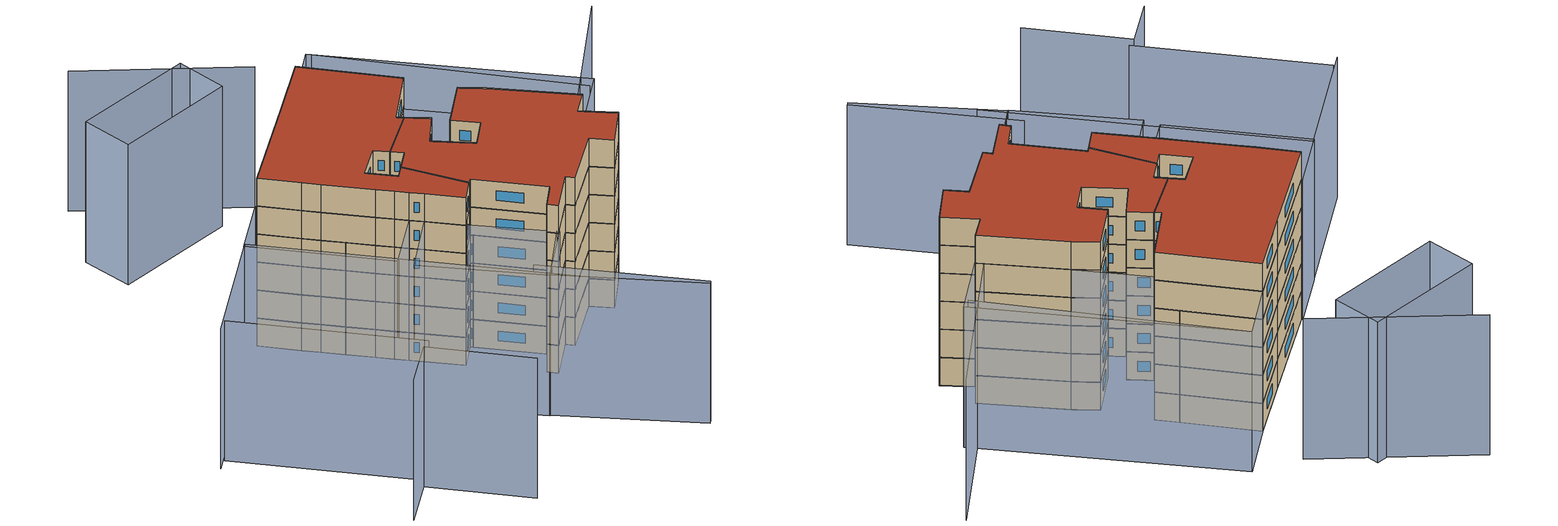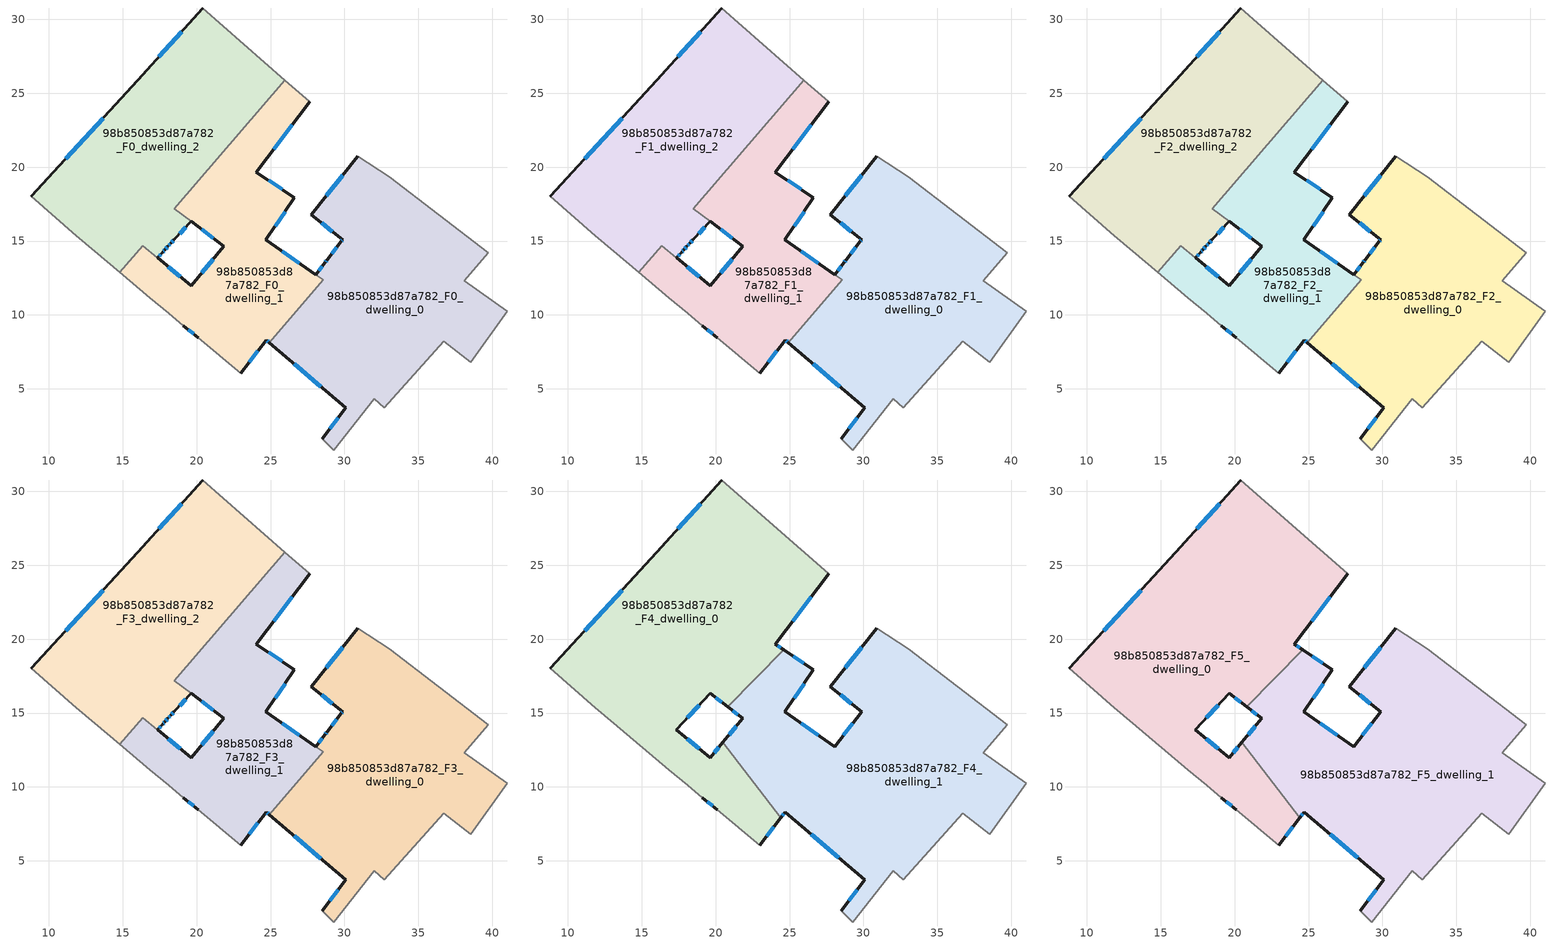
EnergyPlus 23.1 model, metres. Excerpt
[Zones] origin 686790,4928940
98b850853d87a782_F0_dwelling_0
 floor ground (EU_floor_Construction): 38.57,6.82 41.01,10.25 38.11,12.3 39.75,14.2 33.05,19.34 30.89,20.75 27.77,16.79 29.88,15.09 29.79,14.97 28.83,13.73 28.7,13.56 28.06,12.72 28.57,12.37 24.92,8.12 30.1,3.72 28.5,1.61 29.29,0.86 32.02,4.34 32.69,3.73 36.74,8.21 z0
 wall outside (EU_wall_Construction): 28.5,1.61 30.1,3.72 24.92,8.12 / 28.06,12.72 28.7,13.56 28.83,13.73 29.79,14.97 29.88,15.09 27.77,16.79 30.89,20.75 z0:3
 wall adiabatic (EU_wall_Construction): 30.89,20.75 33.05,19.34 39.75,14.2 38.11,12.3 41.01,10.25 38.57,6.82 36.74,8.21 32.69,3.73 32.02,4.34 29.29,0.86 28.5,1.61 z0:3
 wall to 98b850853d87a782_F0_dwelling_1 (EU_wall_Construction): 24.92,8.12 28.56,12.37 / 28.57,12.37 28.06,12.72 z0:3
 window (EU_Window_Construction): 29.02,2.3 29.58,3.04 / 28.42,5.16 26.61,6.69 / 28.27,13 28.49,13.29 / 28.74,13.61 28.79,13.67 / 29.14,14.13 29.48,14.57 / 29.82,15.01 29.85,15.06 / 29.19,15.65 28.46,16.24 / 28.79,18.08 29.88,19.47 z0.98:2.02
98b850853d87a782_F0_dwelling_1
 floor ground (EU_floor_Construction): 24.92,8.12 28.56,12.37 24.68,15.07 26.62,17.92 24.03,19.67 27.64,24.41 25.96,25.89 18.5,17.2 21.83,14.64 19.63,11.97 16.35,14.69 14.8,12.89 16.83,11.17 18.1,10.11 19.11,9.26 20.12,8.45 22.99,6.06 24.71,8.3 z0
 wall outside (EU_wall_Construction): 17.35,13.86 19.63,11.97 21.83,14.64 19.62,16.34 / 27.64,24.41 24.03,19.67 26.62,17.92 24.68,15.07 28.06,12.72 / 24.92,8.12 24.71,8.3 22.99,6.06 / 20.12,8.45 19.11,9.26 z0:3
 wall adiabatic (EU_wall_Construction): 25.96,25.89 27.64,24.41 / 22.99,6.06 20.12,8.45 / 19.11,9.26 18.1,10.11 16.83,11.17 14.8,12.89 z0:3
 wall to 98b850853d87a782_F0_dwelling_2 (EU_wall_Construction): 14.8,12.89 16.35,14.69 17.35,13.86 / 19.62,16.34 18.5,17.2 25.96,25.89 z0:3
 window (EU_Window_Construction): 18.1,13.25 18.89,12.59 / 20.35,12.84 21.12,13.78 / 26.47,22.87 25.21,21.22 / 24.87,19.1 25.78,18.49 / 25.99,17 25.31,16 / 24.85,8.18 24.78,8.25 / 24.15,7.58 23.55,6.79 / 19.79,8.72 19.44,9 / 25.78,14.31 26.96,13.49 / 21.11,15.19 20.34,15.79 z0.98:2.02
98b850853d87a782_F0_dwelling_2
 floor ground (EU_floor_Construction): 19.62,16.33 18.5,17.19 25.96,25.89 20.43,30.77 16,25.87 8.82,18.02 11.84,15.37 13.11,14.31 14.8,12.89 16.35,14.69 17.35,13.86 17.7,14.24 17.86,14.42 18.06,14.64 18.27,14.86 18.47,15.08 18.49,15.1 18.5,15.11 z0
 wall outside (EU_wall_Construction): 8.82,18.02 16,25.87 20.43,30.77 / 19.62,16.33 18.5,15.11 18.49,15.1 18.47,15.08 18.27,14.86 18.06,14.64 17.86,14.42 17.7,14.24 17.35,13.86 z0:3
 wall adiabatic (EU_wall_Construction): 14.8,12.89 13.11,14.31 11.84,15.37 8.82,18.02 / 20.43,30.77 25.96,25.89 z0:3
 window (EU_Window_Construction): 18.4,15.01 18.33,14.93 / 18.2,14.79 18.13,14.71 / 18,14.57 17.93,14.49 / 17.81,14.36 17.75,14.3 / 17.59,14.12 17.46,13.99 / 11.16,20.58 13.67,23.32 / 17.44,27.47 18.99,29.18 / 19.26,15.94 18.86,15.51 z0.98:2.02
98b850853d87a782_F1_dwelling_0
 floor to 98b850853d87a782_F0_dwelling_0 (EU_floor_Construction): 38.57,6.82 41.01,10.25 38.11,12.3 39.75,14.2 33.05,19.34 30.89,20.75 27.77,16.79 29.88,15.09 29.79,14.97 28.83,13.73 28.7,13.56 28.06,12.72 28.57,12.37 24.92,8.12 30.1,3.72 28.5,1.61 29.29,0.86 32.02,4.34 32.69,3.73 36.74,8.21 z3
 wall outside (EU_wall_Construction): 28.5,1.61 30.1,3.72 24.92,8.12 / 28.06,12.72 28.7,13.56 28.83,13.73 29.79,14.97 29.88,15.09 27.77,16.79 30.89,20.75 z3:6
 wall adiabatic (EU_wall_Construction): 30.89,20.75 33.05,19.34 39.75,14.2 38.11,12.3 41.01,10.25 38.57,6.82 36.74,8.21 32.69,3.73 32.02,4.34 29.29,0.86 28.5,1.61 z3:6
 wall to 98b850853d87a782_F1_dwelling_1 (EU_wall_Construction): 24.92,8.12 28.56,12.37 / 28.57,12.37 28.06,12.72 z3:6
 window (EU_Window_Construction): 29.02,2.3 29.58,3.04 / 28.42,5.16 26.61,6.69 / 28.27,13 28.49,13.29 / 28.74,13.61 28.79,13.67 / 29.14,14.13 29.48,14.57 / 29.82,15.01 29.85,15.06 / 29.19,15.65 28.46,16.24 / 28.79,18.08 29.88,19.47 z3.98:5.02
98b850853d87a782_F1_dwelling_1
 floor to 98b850853d87a782_F0_dwelling_1 (EU_floor_Construction): 24.92,8.12 28.56,12.37 24.68,15.07 26.62,17.92 24.03,19.67 27.64,24.41 25.96,25.89 18.5,17.2 21.83,14.64 19.63,11.97 16.35,14.69 14.8,12.89 16.83,11.17 18.1,10.11 19.11,9.26 20.12,8.45 22.99,6.06 24.71,8.3 z3
 wall outside (EU_wall_Construction): 17.35,13.86 19.63,11.97 21.83,14.64 19.62,16.34 / 27.64,24.41 24.03,19.67 26.62,17.92 24.68,15.07 28.06,12.72 / 24.92,8.12 24.71,8.3 22.99,6.06 / 20.12,8.45 19.11,9.26 z3:6
 wall adiabatic (EU_wall_Construction): 25.96,25.89 27.64,24.41 / 22.99,6.06 20.12,8.45 / 19.11,9.26 18.1,10.11 16.83,11.17 14.8,12.89 z3:6
 wall to 98b850853d87a782_F1_dwelling_2 (EU_wall_Construction): 14.8,12.89 16.35,14.69 17.35,13.86 / 19.62,16.34 18.5,17.2 25.96,25.89 z3:6
 window (EU_Window_Construction): 18.1,13.25 18.89,12.59 / 20.35,12.84 21.12,13.78 / 26.47,22.87 25.21,21.22 / 24.87,19.1 25.78,18.49 / 25.99,17 25.31,16 / 24.85,8.18 24.78,8.25 / 24.15,7.58 23.55,6.79 / 19.79,8.72 19.44,9 / 25.78,14.31 26.96,13.49 / 21.11,15.19 20.34,15.79 z3.98:5.02
98b850853d87a782_F1_dwelling_2
 floor to 98b850853d87a782_F0_dwelling_2 (EU_floor_Construction): 19.62,16.33 18.5,17.19 25.96,25.89 20.43,30.77 16,25.87 8.82,18.02 11.84,15.37 13.11,14.31 14.8,12.89 16.35,14.69 17.35,13.86 17.7,14.24 17.86,14.42 18.06,14.64 18.27,14.86 18.47,15.08 18.49,15.1 18.5,15.11 z3
 wall outside (EU_wall_Construction): 8.82,18.02 16,25.87 20.43,30.77 / 19.62,16.33 18.5,15.11 18.49,15.1 18.47,15.08 18.27,14.86 18.06,14.64 17.86,14.42 17.7,14.24 17.35,13.86 z3:6
 wall adiabatic (EU_wall_Construction): 14.8,12.89 13.11,14.31 11.84,15.37 8.82,18.02 / 20.43,30.77 25.96,25.89 z3:6
 window (EU_Window_Construction): 18.4,15.01 18.33,14.93 / 18.2,14.79 18.13,14.71 / 18,14.57 17.93,14.49 / 17.81,14.36 17.75,14.3 / 17.59,14.12 17.46,13.99 / 11.16,20.58 13.67,23.32 / 17.44,27.47 18.99,29.18 / 19.26,15.94 18.86,15.51 z3.98:5.02
98b850853d87a782_F2_dwelling_0
 floor to 98b850853d87a782_F1_dwelling_0 (EU_floor_Construction): 38.57,6.82 41.01,10.25 38.11,12.3 39.75,14.2 33.05,19.34 30.89,20.75 27.77,16.79 29.88,15.09 29.79,14.97 28.83,13.73 28.7,13.56 28.06,12.72 28.57,12.37 24.92,8.12 30.1,3.72 28.5,1.61 29.29,0.86 32.02,4.34 32.69,3.73 36.74,8.21 z6
 wall outside (EU_wall_Construction): 28.5,1.61 30.1,3.72 24.92,8.12 / 28.06,12.72 28.7,13.56 28.83,13.73 29.79,14.97 29.88,15.09 27.77,16.79 30.89,20.75 z6:9
 wall adiabatic (EU_wall_Construction): 30.89,20.75 33.05,19.34 39.75,14.2 38.11,12.3 41.01,10.25 38.57,6.82 36.74,8.21 32.69,3.73 32.02,4.34 29.29,0.86 28.5,1.61 z6:9
 wall to 98b850853d87a782_F2_dwelling_1 (EU_wall_Construction): 24.92,8.12 28.56,12.37 / 28.57,12.37 28.06,12.72 z6:9
 window (EU_Window_Construction): 29.02,2.3 29.58,3.04 / 28.42,5.16 26.61,6.69 / 28.27,13 28.49,13.29 / 28.74,13.61 28.79,13.67 / 29.14,14.13 29.48,14.57 / 29.82,15.01 29.85,15.06 / 29.19,15.65 28.46,16.24 / 28.79,18.08 29.88,19.47 z6.98:8.02
98b850853d87a782_F2_dwelling_1
 floor to 98b850853d87a782_F1_dwelling_1 (EU_floor_Construction): 24.92,8.12 28.56,12.37 24.68,15.07 26.62,17.92 24.03,19.67 27.64,24.41 25.96,25.89 18.5,17.2 21.83,14.64 19.63,11.97 16.35,14.69 14.8,12.89 16.83,11.17 18.1,10.11 19.11,9.26 20.12,8.45 22.99,6.06 24.71,8.3 z6
 wall outside (EU_wall_Construction): 17.35,13.86 19.63,11.97 21.83,14.64 19.62,16.34 / 27.64,24.41 24.03,19.67 26.62,17.92 24.68,15.07 28.06,12.72 / 24.92,8.12 24.71,8.3 22.99,6.06 / 20.12,8.45 19.11,9.26 z6:9
 wall adiabatic (EU_wall_Construction): 25.96,25.89 27.64,24.41 / 22.99,6.06 20.12,8.45 / 19.11,9.26 18.1,10.11 16.83,11.17 14.8,12.89 z6:9
 wall to 98b850853d87a782_F2_dwelling_2 (EU_wall_Construction): 14.8,12.89 16.35,14.69 17.35,13.86 / 19.62,16.34 18.5,17.2 25.96,25.89 z6:9
 window (EU_Window_Construction): 18.1,13.25 18.89,12.59 / 20.35,12.84 21.12,13.78 / 26.47,22.87 25.21,21.22 / 24.87,19.1 25.78,18.49 / 25.99,17 25.31,16 / 24.85,8.18 24.78,8.25 / 24.15,7.58 23.55,6.79 / 19.79,8.72 19.44,9 / 25.78,14.31 26.96,13.49 / 21.11,15.19 20.34,15.79 z6.98:8.02
98b850853d87a782_F2_dwelling_2
 floor to 98b850853d87a782_F1_dwelling_2 (EU_floor_Construction): 19.62,16.33 18.5,17.19 25.96,25.89 20.43,30.77 16,25.87 8.82,18.02 11.84,15.37 13.11,14.31 14.8,12.89 16.35,14.69 17.35,13.86 17.7,14.24 17.86,14.42 18.06,14.64 18.27,14.86 18.47,15.08 18.49,15.1 18.5,15.11 z6
 wall outside (EU_wall_Construction): 8.82,18.02 16,25.87 20.43,30.77 / 19.62,16.33 18.5,15.11 18.49,15.1 18.47,15.08 18.27,14.86 18.06,14.64 17.86,14.42 17.7,14.24 17.35,13.86 z6:9
 wall adiabatic (EU_wall_Construction): 14.8,12.89 13.11,14.31 11.84,15.37 8.82,18.02 / 20.43,30.77 25.96,25.89 z6:9
 window (EU_Window_Construction): 18.4,15.01 18.33,14.93 / 18.2,14.79 18.13,14.71 / 18,14.57 17.93,14.49 / 17.81,14.36 17.75,14.3 / 17.59,14.12 17.46,13.99 / 11.16,20.58 13.67,23.32 / 17.44,27.47 18.99,29.18 / 19.26,15.94 18.86,15.51 z6.98:8.02
98b850853d87a782_F3_dwelling_0
 floor to 98b850853d87a782_F2_dwelling_0 (EU_floor_Construction): 38.57,6.82 41.01,10.25 38.11,12.3 39.75,14.2 33.05,19.34 30.89,20.75 27.77,16.79 29.88,15.09 29.79,14.97 28.83,13.73 28.7,13.56 28.06,12.72 28.57,12.37 24.92,8.12 30.1,3.72 28.5,1.61 29.29,0.86 32.02,4.34 32.69,3.73 36.74,8.21 z9
 wall outside (EU_wall_Construction): 28.5,1.61 30.1,3.72 24.92,8.12 / 28.06,12.72 28.7,13.56 28.83,13.73 29.79,14.97 29.88,15.09 27.77,16.79 30.89,20.75 z9:12
 wall adiabatic (EU_wall_Construction): 30.89,20.75 33.05,19.34 39.75,14.2 38.11,12.3 41.01,10.25 38.57,6.82 36.74,8.21 32.69,3.73 32.02,4.34 29.29,0.86 28.5,1.61 z9:12
 wall to 98b850853d87a782_F3_dwelling_1 (EU_wall_Construction): 24.92,8.12 28.56,12.37 / 28.57,12.37 28.06,12.72 z9:12
 window (EU_Window_Construction): 29.02,2.3 29.58,3.04 / 28.42,5.16 26.61,6.69 / 28.27,13 28.49,13.29 / 28.74,13.61 28.79,13.67 / 29.14,14.13 29.48,14.57 / 29.82,15.01 29.85,15.06 / 29.19,15.65 28.46,16.24 / 28.79,18.08 29.88,19.47 z9.98:11.02
98b850853d87a782_F3_dwelling_1
 floor to 98b850853d87a782_F2_dwelling_1 (EU_floor_Construction): 24.92,8.12 28.56,12.37 24.68,15.07 26.62,17.92 24.03,19.67 27.64,24.41 25.96,25.89 18.5,17.2 21.83,14.64 19.63,11.97 16.35,14.69 14.8,12.89 16.83,11.17 18.1,10.11 19.11,9.26 20.12,8.45 22.99,6.06 24.71,8.3 z9
 wall outside (EU_wall_Construction): 17.35,13.86 19.63,11.97 21.83,14.64 19.62,16.34 / 27.64,24.41 24.03,19.67 26.62,17.92 24.68,15.07 28.06,12.72 / 24.92,8.12 24.71,8.3 22.99,6.06 / 20.12,8.45 19.11,9.26 z9:12
 wall adiabatic (EU_wall_Construction): 25.96,25.89 27.64,24.41 / 22.99,6.06 20.12,8.45 / 19.11,9.26 18.1,10.11 16.83,11.17 14.8,12.89 z9:12
 wall to 98b850853d87a782_F3_dwelling_2 (EU_wall_Construction): 14.8,12.89 16.35,14.69 17.35,13.86 / 19.62,16.34 18.5,17.2 25.96,25.89 z9:12
 window (EU_Window_Construction): 18.1,13.25 18.89,12.59 / 20.35,12.84 21.12,13.78 / 26.47,22.87 25.21,21.22 / 24.87,19.1 25.78,18.49 / 25.99,17 25.31,16 / 24.85,8.18 24.78,8.25 / 24.15,7.58 23.55,6.79 / 19.79,8.72 19.44,9 / 25.78,14.31 26.96,13.49 / 21.11,15.19 20.34,15.79 z9.98:11.02
98b850853d87a782_F3_dwelling_2
 floor to 98b850853d87a782_F2_dwelling_2 (EU_floor_Construction): 19.62,16.33 18.5,17.19 25.96,25.89 20.43,30.77 16,25.87 8.82,18.02 11.84,15.37 13.11,14.31 14.8,12.89 16.35,14.69 17.35,13.86 17.7,14.24 17.86,14.42 18.06,14.64 18.27,14.86 18.47,15.08 18.49,15.1 18.5,15.11 z9
 wall outside (EU_wall_Construction): 8.82,18.02 16,25.87 20.43,30.77 / 19.62,16.33 18.5,15.11 18.49,15.1 18.47,15.08 18.27,14.86 18.06,14.64 17.86,14.42 17.7,14.24 17.35,13.86 z9:12
 wall adiabatic (EU_wall_Construction): 14.8,12.89 13.11,14.31 11.84,15.37 8.82,18.02 / 20.43,30.77 25.96,25.89 z9:12
 window (EU_Window_Construction): 18.4,15.01 18.33,14.93 / 18.2,14.79 18.13,14.71 / 18,14.57 17.93,14.49 / 17.81,14.36 17.75,14.3 / 17.59,14.12 17.46,13.99 / 11.16,20.58 13.67,23.32 / 17.44,27.47 18.99,29.18 / 19.26,15.94 18.86,15.51 z9.98:11.02
98b850853d87a782_F4_dwelling_0
 floor to 98b850853d87a782_F3_dwelling_2 (EU_floor_Construction): 19.62,16.33 18.5,17.19 25.96,25.89 20.43,30.77 16,25.87 8.82,18.02 11.84,15.37 13.11,14.31 14.8,12.89 16.35,14.69 17.35,13.86 17.7,14.24 17.74,14.29 18.18,14.77 18.27,14.86 18.47,15.08 18.48,15.09 z12
 floor to 98b850853d87a782_F3_dwelling_1 (EU_floor_Construction): 22.99,6.06 24.41,7.91 20.49,13.02 19.63,11.97 16.35,14.69 14.8,12.89 16.83,11.17 18.1,10.11 19.11,9.26 20.12,8.45 z12; 24.6,19.29 24.03,19.67 27.64,24.41 25.96,25.89 18.5,17.2 20.82,15.42 z12
 wall outside (EU_wall_Construction): 27.64,24.41 24.03,19.67 24.6,19.29 / 20.81,15.42 19.62,16.33 17.35,13.86 19.63,11.97 20.49,13.02 / 24.41,7.91 22.99,6.06 / 20.12,8.45 19.11,9.26 / 8.82,18.02 16,25.87 20.43,30.77 z12:15
 wall to 98b850853d87a782_F4_dwelling_1 (EU_wall_Construction): 24.6,19.29 20.81,15.42 / 20.49,13.02 24.41,7.91 z12:15
 wall adiabatic (EU_wall_Construction): 22.99,6.06 20.12,8.45 / 19.11,9.26 18.1,10.11 16.83,11.17 13.11,14.31 11.84,15.37 8.82,18.02 / 20.43,30.77 27.64,24.41 z12:15
 window (EU_Window_Construction): 26.47,22.87 25.21,21.22 / 24.22,19.55 24.42,19.41 / 20.43,15.72 20.01,16.04 / 18.88,15.53 18.09,14.67 / 18.09,13.25 18.89,12.59 / 19.91,12.31 20.21,12.68 / 23.95,7.31 23.45,6.66 / 19.79,8.72 19.44,9 / 11.16,20.58 13.67,23.32 / 17.44,27.47 18.99,29.18 z12.98:14.02
98b850853d87a782_F4_dwelling_1
 floor to 98b850853d87a782_F3_dwelling_0 (EU_floor_Construction): 38.57,6.82 41.01,10.25 38.11,12.3 39.75,14.2 33.05,19.34 30.89,20.75 27.77,16.79 29.88,15.09 28.79,13.68 28.7,13.56 28.06,12.72 28.57,12.37 24.92,8.13 30.1,3.72 28.5,1.61 29.29,0.86 32.02,4.34 32.69,3.73 36.74,8.21 z12
 floor to 98b850853d87a782_F3_dwelling_1 (EU_floor_Construction): 24.92,8.13 28.56,12.37 24.68,15.07 26.62,17.92 24.6,19.29 20.82,15.42 21.83,14.64 20.49,13.02 24.41,7.91 24.71,8.3 z12
 wall outside (EU_wall_Construction): 20.49,13.02 21.83,14.64 20.81,15.42 / 24.6,19.29 26.62,17.92 24.68,15.07 28.06,12.72 29.88,15.09 27.77,16.79 30.89,20.75 / 28.5,1.61 30.1,3.72 24.71,8.3 24.41,7.91 z12:15
 wall adiabatic (EU_wall_Construction): 30.89,20.75 33.05,19.34 39.75,14.2 38.11,12.3 41.01,10.25 38.57,6.82 36.74,8.21 32.69,3.73 32.02,4.34 29.29,0.86 28.5,1.61 z12:15
 window (EU_Window_Construction): 28.35,5.21 26.46,6.81 / 24.61,8.18 24.51,8.04 / 20.93,13.55 21.4,14.12 / 21.5,14.9 21.14,15.17 / 25.26,18.85 25.96,18.37 / 25.99,17 25.31,16 / 25.78,14.31 26.96,13.49 / 28.65,13.49 29.29,14.32 / 29.19,15.65 28.46,16.24 / 28.79,18.08 29.88,19.47 / 29.02,2.3 29.58,3.04 z12.98:14.02
98b850853d87a782_F5_dwelling_0
 floor to 98b850853d87a782_F4_dwelling_0 (EU_floor_Construction): 24.41,7.91 20.49,13.02 19.63,11.97 17.35,13.86 19.62,16.33 20.81,15.42 24.6,19.29 24.03,19.67 27.64,24.41 20.43,30.77 16,25.87 8.82,18.02 11.84,15.37 13.11,14.31 16.83,11.17 18.1,10.11 19.11,9.26 20.12,8.45 22.99,6.06 z15
 wall outside (EU_wall_Construction): 27.64,24.41 24.03,19.67 24.6,19.29 / 20.81,15.42 19.62,16.33 17.35,13.86 19.63,11.97 20.49,13.02 / 24.41,7.91 22.99,6.06 / 20.12,8.45 19.11,9.26 / 8.82,18.02 16,25.87 20.43,30.77 z15:18
 wall to 98b850853d87a782_F5_dwelling_1 (EU_wall_Construction): 24.6,19.29 20.81,15.42 / 20.49,13.02 24.41,7.91 z15:18
 wall adiabatic (EU_wall_Construction): 22.99,6.06 20.12,8.45 / 19.11,9.26 18.1,10.11 16.83,11.17 13.11,14.31 11.84,15.37 8.82,18.02 / 20.43,30.77 27.64,24.41 z15:18
 window (EU_Window_Construction): 26.47,22.87 25.21,21.22 / 24.22,19.55 24.42,19.41 / 20.43,15.72 20.01,16.04 / 18.88,15.53 18.09,14.67 / 18.09,13.25 18.89,12.59 / 19.91,12.31 20.21,12.68 / 23.95,7.31 23.45,6.66 / 19.79,8.72 19.44,9 / 11.16,20.58 13.67,23.32 / 17.44,27.47 18.99,29.18 z15.98:17.02
 roof outside (EU_roof_Construction): 27.64,24.41 24.03,19.67 24.6,19.29 20.81,15.42 19.62,16.33 17.35,13.86 19.63,11.97 20.49,13.02 24.41,7.91 22.99,6.06 20.12,8.45 19.11,9.26 18.1,10.11 16.83,11.17 13.11,14.31 11.84,15.37 8.82,18.02 16,25.87 20.43,30.77 z18
98b850853d87a782_F5_dwelling_1
 floor to 98b850853d87a782_F4_dwelling_1 (EU_floor_Construction): 38.57,6.82 41.01,10.25 38.11,12.3 39.75,14.2 33.05,19.34 30.89,20.75 27.77,16.79 29.88,15.09 28.06,12.72 24.68,15.07 26.62,17.92 24.6,19.29 20.81,15.42 21.83,14.64 20.49,13.02 24.41,7.91 24.71,8.3 30.1,3.72 28.5,1.61 29.29,0.86 32.02,4.34 32.69,3.73 36.74,8.21 z15
 wall outside (EU_wall_Construction): 20.49,13.02 21.83,14.64 20.81,15.42 / 24.6,19.29 26.62,17.92 24.68,15.07 28.06,12.72 29.88,15.09 27.77,16.79 30.89,20.75 / 28.5,1.61 30.1,3.72 24.71,8.3 24.41,7.91 z15:18
 wall adiabatic (EU_wall_Construction): 30.89,20.75 33.05,19.34 39.75,14.2 38.11,12.3 41.01,10.25 38.57,6.82 36.74,8.21 32.69,3.73 32.02,4.34 29.29,0.86 28.5,1.61 z15:18
 window (EU_Window_Construction): 28.35,5.21 26.46,6.81 / 24.61,8.18 24.51,8.04 / 20.93,13.55 21.4,14.12 / 21.5,14.9 21.14,15.17 / 25.26,18.85 25.96,18.37 / 25.99,17 25.31,16 / 25.78,14.31 26.96,13.49 / 28.65,13.49 29.29,14.32 / 29.19,15.65 28.46,16.24 / 28.79,18.08 29.88,19.47 / 29.02,2.3 29.58,3.04 z15.98:17.02
 roof outside (EU_roof_Construction): 39.75,14.2 38.11,12.3 41.01,10.25 38.57,6.82 36.74,8.21 32.69,3.73 32.02,4.34 29.29,0.86 28.5,1.61 30.1,3.72 24.71,8.3 24.41,7.91 20.49,13.02 21.83,14.64 20.81,15.42 24.6,19.29 26.62,17.92 24.68,15.07 28.06,12.72 29.88,15.09 27.77,16.79 30.89,20.75 33.05,19.34 z18
shading: 25,-2.05 36.97,-12.12 / 36.77,-12.36 25.44,-4.08 / 25.44,-4.08 49.49,28.84 / 7.03,-11.51 10.38,-7.66 / 10.38,-7.66 17.98,-14.3 / -2.49,4.68 11.23,-7.1 / -3.38,3.8 4.94,13.62 / 4.94,13.62 27.61,-5.59 / 19.51,36.14 5.23,44 / 43.15,18.64 24.68,35.17 / 25.37,-4.14 16,3.26 / 16,3.26 20.11,8.46 / 20.11,8.46 29.48,1.06 / 29.48,1.06 25.37,-4.14 / 24.3,35.48 43.99,19.3 / 43.99,19.3 39.6,13.96 / 39.6,13.96 19.91,30.14 / 19.91,30.14 24.3,35.48 / 8.72,18.11 19.11,9.26 / 19.11,9.26 15.1,4.56 / 15.1,4.56 4.72,13.4 / 4.72,13.4 8.72,18.11 / 2.62,36.63 14.23,39.95 / 14.23,39.95 15.61,35.11 / 15.61,35.11 4,31.78 / 4,31.78 2.62,36.63 z0:15
[Building]
EU S2 Campaign: North Axis=0; Terrain=City; Solar Distribution=FullExterior
[Site:Location]
Bologna: Latitude=44.5; Longitude=11.25; Time Zone=1; Elevation=37
[SizingPeriod:WeatherFileDays]
AnnualSizingPeriod: Begin Month=1; Begin Day of Month=1; End Month=12; End Day of Month=31; Day of Week for Start Day=Monday; Use Weather File Daylight Saving Period=No; Use Weather File Rain and Snow Indicators=No
[MATERIAL]
EU_InternalMass_Material: Roughness=MediumRough; Thickness=0.1; Conductivity=1; Density=1800; Specific Heat=900; Thermal Absorptance=0.9; Solar Absorptance=0.7; Visible Absorptance=0.7
[MATERIAL:NOMASS] Roughness=MediumRough; Thermal Absorptance=0.9; Solar Absorptance=0.7; Visible Absorptance=0.7
Name | Thermal Resistance
EU_wall_NoMass | 0.905828
EU_roof_NoMass | 0.37593
EU_floor_NoMass | 0.67114
[WINDOWMATERIAL:SIMPLEGLAZINGSYSTEM]
EU_Window_SimpleGlazing: UFactor=4.52486; Solar Heat Gain Coefficient=0.85; Visible Transmittance=0.85
[CONSTRUCTION]
EU_wall_Construction: EU_wall_NoMass
EU_roof_Construction: EU_roof_NoMass
EU_floor_Construction: EU_floor_NoMass
EU_InternalMass_Construction: EU_InternalMass_Material
EU_Window_Construction: EU_Window_SimpleGlazing
[ZONE] Type=1; Multiplier=1; Ceiling Height=autocalculate; Floor Area=autocalculate; Part of Total Floor Area=Yes
Name | Volume
98b850853d87a782_F0_dwelling_0; 98b850853d87a782_F1_dwelling_0; 98b850853d87a782_F2_dwelling_0; 98b850853d87a782_F3_dwelling_0 | 455.769
98b850853d87a782_F4_dwelling_0; 98b850853d87a782_F5_dwelling_0 | 588.396
98b850853d87a782_F0_dwelling_1; 98b850853d87a782_F1_dwelling_1; 98b850853d87a782_F2_dwelling_1; 98b850853d87a782_F3_dwelling_1 | 317.407
98b850853d87a782_F4_dwelling_1; 98b850853d87a782_F5_dwelling_1 | 591.73
98b850853d87a782_F0_dwelling_2; 98b850853d87a782_F1_dwelling_2; 98b850853d87a782_F2_dwelling_2; 98b850853d87a782_F3_dwelling_2 | 406.898
[INTERNALMASS] Construction=EU_InternalMass_Construction
Name | Zone or ZoneList | Surface Area
98b850853d87a782_F0_dwelling_0_EU_InternalMass | 98b850853d87a782_F0_dwelling_0 | 151.924
98b850853d87a782_F0_dwelling_1_EU_InternalMass | 98b850853d87a782_F0_dwelling_1 | 105.827
98b850853d87a782_F0_dwelling_2_EU_InternalMass | 98b850853d87a782_F0_dwelling_2 | 135.633
98b850853d87a782_F1_dwelling_0_EU_InternalMass | 98b850853d87a782_F1_dwelling_0 | 151.924
98b850853d87a782_F1_dwelling_1_EU_InternalMass | 98b850853d87a782_F1_dwelling_1 | 105.827
98b850853d87a782_F1_dwelling_2_EU_InternalMass | 98b850853d87a782_F1_dwelling_2 | 135.633
98b850853d87a782_F2_dwelling_0_EU_InternalMass | 98b850853d87a782_F2_dwelling_0 | 151.924
98b850853d87a782_F2_dwelling_1_EU_InternalMass | 98b850853d87a782_F2_dwelling_1 | 105.827
98b850853d87a782_F2_dwelling_2_EU_InternalMass | 98b850853d87a782_F2_dwelling_2 | 135.633
98b850853d87a782_F3_dwelling_0_EU_InternalMass | 98b850853d87a782_F3_dwelling_0 | 151.924
98b850853d87a782_F3_dwelling_1_EU_InternalMass | 98b850853d87a782_F3_dwelling_1 | 105.827
98b850853d87a782_F3_dwelling_2_EU_InternalMass | 98b850853d87a782_F3_dwelling_2 | 135.633
98b850853d87a782_F4_dwelling_0_EU_InternalMass | 98b850853d87a782_F4_dwelling_0 | 196.132
98b850853d87a782_F4_dwelling_1_EU_InternalMass | 98b850853d87a782_F4_dwelling_1 | 197.243
98b850853d87a782_F5_dwelling_0_EU_InternalMass | 98b850853d87a782_F5_dwelling_0 | 196.132
98b850853d87a782_F5_dwelling_1_EU_InternalMass | 98b850853d87a782_F5_dwelling_1 | 197.243
[OTHEREQUIPMENT] Fuel Type=Electricity; Design Level Calculation Method=Watts/Area; Power per Zone Floor Area=1; Fraction Latent=0; Fraction Radiant=0; Fraction Lost=0; Carbon Dioxide Generation Rate=0; EndUse Subcategory=EU_Step8_InternalGains
Name | Zone or ZoneList or Space or SpaceList | Schedule
EU_Step8_InternalGain_98b850853d87a782_F0_dwelling_0_f000 | 98b850853d87a782_F0_dwelling_0 | EU_Step8_GainSchedule_98b850853d87a782_F0_dwelling_0_f000
EU_Step8_InternalGain_98b850853d87a782_F0_dwelling_1_f000 | 98b850853d87a782_F0_dwelling_1 | EU_Step8_GainSchedule_98b850853d87a782_F0_dwelling_1_f000
EU_Step8_InternalGain_98b850853d87a782_F0_dwelling_2_f000 | 98b850853d87a782_F0_dwelling_2 | EU_Step8_GainSchedule_98b850853d87a782_F0_dwelling_2_f000
EU_Step8_InternalGain_98b850853d87a782_F1_dwelling_0_f000 | 98b850853d87a782_F1_dwelling_0 | EU_Step8_GainSchedule_98b850853d87a782_F1_dwelling_0_f000
EU_Step8_InternalGain_98b850853d87a782_F1_dwelling_1_f000 | 98b850853d87a782_F1_dwelling_1 | EU_Step8_GainSchedule_98b850853d87a782_F1_dwelling_1_f000
EU_Step8_InternalGain_98b850853d87a782_F1_dwelling_2_f000 | 98b850853d87a782_F1_dwelling_2 | EU_Step8_GainSchedule_98b850853d87a782_F1_dwelling_2_f000
EU_Step8_InternalGain_98b850853d87a782_F2_dwelling_0_f000 | 98b850853d87a782_F2_dwelling_0 | EU_Step8_GainSchedule_98b850853d87a782_F2_dwelling_0_f000
EU_Step8_InternalGain_98b850853d87a782_F2_dwelling_1_f000 | 98b850853d87a782_F2_dwelling_1 | EU_Step8_GainSchedule_98b850853d87a782_F2_dwelling_1_f000
EU_Step8_InternalGain_98b850853d87a782_F2_dwelling_2_f000 | 98b850853d87a782_F2_dwelling_2 | EU_Step8_GainSchedule_98b850853d87a782_F2_dwelling_2_f000
EU_Step8_InternalGain_98b850853d87a782_F3_dwelling_0_f000 | 98b850853d87a782_F3_dwelling_0 | EU_Step8_GainSchedule_98b850853d87a782_F3_dwelling_0_f000
EU_Step8_InternalGain_98b850853d87a782_F3_dwelling_1_f000 | 98b850853d87a782_F3_dwelling_1 | EU_Step8_GainSchedule_98b850853d87a782_F3_dwelling_1_f000
EU_Step8_InternalGain_98b850853d87a782_F3_dwelling_2_f000 | 98b850853d87a782_F3_dwelling_2 | EU_Step8_GainSchedule_98b850853d87a782_F3_dwelling_2_f000
EU_Step8_InternalGain_98b850853d87a782_F4_dwelling_0_f000 | 98b850853d87a782_F4_dwelling_0 | EU_Step8_GainSchedule_98b850853d87a782_F4_dwelling_0_f000
EU_Step8_InternalGain_98b850853d87a782_F4_dwelling_1_f000 | 98b850853d87a782_F4_dwelling_1 | EU_Step8_GainSchedule_98b850853d87a782_F4_dwelling_1_f000
EU_Step8_InternalGain_98b850853d87a782_F5_dwelling_0_f000 | 98b850853d87a782_F5_dwelling_0 | EU_Step8_GainSchedule_98b850853d87a782_F5_dwelling_0_f000
EU_Step8_InternalGain_98b850853d87a782_F5_dwelling_1_f000 | 98b850853d87a782_F5_dwelling_1 | EU_Step8_GainSchedule_98b850853d87a782_F5_dwelling_1_f000
[ZONEVENTILATION:DESIGNFLOWRATE] Schedule=EU_AlwaysOn; Design Flow Rate Calculation Method=AirChanges/Hour; Air Changes per Hour=0.73129; Ventilation Type=Natural; Fan Pressure Rise=0; Fan Total Efficiency=1; Constant Term Coefficient=1; Temperature Term Coefficient=0; Velocity Term Coefficient=0; Velocity Squared Term Coefficient=0; Minimum Indoor Temperature=-100; Maximum Indoor Temperature=100; Delta Temperature=-100; Minimum Outdoor Temperature=-100; Maximum Outdoor Temperature=100; Maximum Wind Speed=40
Name | Zone or ZoneList or Space or SpaceList
EU_ConstantAir_98b850853d87a782_F0_dwelling_0 | 98b850853d87a782_F0_dwelling_0
EU_ConstantAir_98b850853d87a782_F0_dwelling_1 | 98b850853d87a782_F0_dwelling_1
EU_ConstantAir_98b850853d87a782_F0_dwelling_2 | 98b850853d87a782_F0_dwelling_2
EU_ConstantAir_98b850853d87a782_F1_dwelling_0 | 98b850853d87a782_F1_dwelling_0
EU_ConstantAir_98b850853d87a782_F1_dwelling_1 | 98b850853d87a782_F1_dwelling_1
EU_ConstantAir_98b850853d87a782_F1_dwelling_2 | 98b850853d87a782_F1_dwelling_2
EU_ConstantAir_98b850853d87a782_F2_dwelling_0 | 98b850853d87a782_F2_dwelling_0
EU_ConstantAir_98b850853d87a782_F2_dwelling_1 | 98b850853d87a782_F2_dwelling_1
EU_ConstantAir_98b850853d87a782_F2_dwelling_2 | 98b850853d87a782_F2_dwelling_2
EU_ConstantAir_98b850853d87a782_F3_dwelling_0 | 98b850853d87a782_F3_dwelling_0
EU_ConstantAir_98b850853d87a782_F3_dwelling_1 | 98b850853d87a782_F3_dwelling_1
EU_ConstantAir_98b850853d87a782_F3_dwelling_2 | 98b850853d87a782_F3_dwelling_2
EU_ConstantAir_98b850853d87a782_F4_dwelling_0 | 98b850853d87a782_F4_dwelling_0
EU_ConstantAir_98b850853d87a782_F4_dwelling_1 | 98b850853d87a782_F4_dwelling_1
EU_ConstantAir_98b850853d87a782_F5_dwelling_0 | 98b850853d87a782_F5_dwelling_0
EU_ConstantAir_98b850853d87a782_F5_dwelling_1 | 98b850853d87a782_F5_dwelling_1
[HVACTEMPLATE:THERMOSTAT] Constant Heating Setpoint=20; Constant Cooling Setpoint=50
EU_HeatOnly_98b850853d87a782_F0_dwelling_0; EU_HeatOnly_98b850853d87a782_F0_dwelling_1; EU_HeatOnly_98b850853d87a782_F0_dwelling_2; EU_HeatOnly_98b850853d87a782_F1_dwelling_0; EU_HeatOnly_98b850853d87a782_F1_dwelling_1; EU_HeatOnly_98b850853d87a782_F1_dwelling_2; EU_HeatOnly_98b850853d87a782_F2_dwelling_0; EU_HeatOnly_98b850853d87a782_F2_dwelling_1; EU_HeatOnly_98b850853d87a782_F2_dwelling_2; EU_HeatOnly_98b850853d87a782_F3_dwelling_0; EU_HeatOnly_98b850853d87a782_F3_dwelling_1; EU_HeatOnly_98b850853d87a782_F3_dwelling_2; EU_HeatOnly_98b850853d87a782_F4_dwelling_0; EU_HeatOnly_98b850853d87a782_F4_dwelling_1; EU_HeatOnly_98b850853d87a782_F5_dwelling_0; EU_HeatOnly_98b850853d87a782_F5_dwelling_1
[HVACTEMPLATE:ZONE:IDEALLOADSAIRSYSTEM] System Availability Schedule=EU_AlwaysOn; Maximum Heating Supply Air Temperature=50; Minimum Cooling Supply Air Temperature=13; Maximum Heating Supply Air Humidity Ratio=0.0156; Minimum Cooling Supply Air Humidity Ratio=0.0077; Heating Limit=NoLimit; Cooling Limit=NoLimit; Heating Availability Schedule=EU_AlwaysOn; Cooling Availability Schedule=EU_CoolingOff; Dehumidification Control Type=ConstantSensibleHeatRatio; Cooling Sensible Heat Ratio=0.7; Dehumidification Setpoint=60; Humidification Control Type=None; Humidification Setpoint=30; Outdoor Air Method=None; Outdoor Air Flow Rate per Person=0.00944; Outdoor Air Flow Rate per Zone Floor Area=0; Outdoor Air Flow Rate per Zone=0; Demand Controlled Ventilation Type=None; Outdoor Air Economizer Type=NoEconomizer; Heat Recovery Type=None; Sensible Heat Recovery Effectiveness=0.7; Latent Heat Recovery Effectiveness=0.65
Name | Template Thermostat
98b850853d87a782_F0_dwelling_0 | EU_HeatOnly_98b850853d87a782_F0_dwelling_0
98b850853d87a782_F0_dwelling_1 | EU_HeatOnly_98b850853d87a782_F0_dwelling_1
98b850853d87a782_F0_dwelling_2 | EU_HeatOnly_98b850853d87a782_F0_dwelling_2
98b850853d87a782_F1_dwelling_0 | EU_HeatOnly_98b850853d87a782_F1_dwelling_0
98b850853d87a782_F1_dwelling_1 | EU_HeatOnly_98b850853d87a782_F1_dwelling_1
98b850853d87a782_F1_dwelling_2 | EU_HeatOnly_98b850853d87a782_F1_dwelling_2
98b850853d87a782_F2_dwelling_0 | EU_HeatOnly_98b850853d87a782_F2_dwelling_0
98b850853d87a782_F2_dwelling_1 | EU_HeatOnly_98b850853d87a782_F2_dwelling_1
98b850853d87a782_F2_dwelling_2 | EU_HeatOnly_98b850853d87a782_F2_dwelling_2
98b850853d87a782_F3_dwelling_0 | EU_HeatOnly_98b850853d87a782_F3_dwelling_0
98b850853d87a782_F3_dwelling_1 | EU_HeatOnly_98b850853d87a782_F3_dwelling_1
98b850853d87a782_F3_dwelling_2 | EU_HeatOnly_98b850853d87a782_F3_dwelling_2
98b850853d87a782_F4_dwelling_0 | EU_HeatOnly_98b850853d87a782_F4_dwelling_0
98b850853d87a782_F4_dwelling_1 | EU_HeatOnly_98b850853d87a782_F4_dwelling_1
98b850853d87a782_F5_dwelling_0 | EU_HeatOnly_98b850853d87a782_F5_dwelling_0
98b850853d87a782_F5_dwelling_1 | EU_HeatOnly_98b850853d87a782_F5_dwelling_1
[SIZING:ZONE] Zone Cooling Design Supply Air Temperature Input Method=SupplyAirTemperature; Zone Cooling Design Supply Air Temperature=13; Zone Heating Design Supply Air Temperature Input Method=SupplyAirTemperature; Zone Heating Design Supply Air Temperature=50; Zone Cooling Design Supply Air Humidity Ratio=0.008; Zone Heating Design Supply Air Humidity Ratio=0.008; Cooling Design Air Flow Method=DesignDay; Cooling Design Air Flow Rate=0; Cooling Minimum Air Flow per Zone Floor Area=0.000762; Cooling Minimum Air Flow=0; Cooling Minimum Air Flow Fraction=0.2; Heating Design Air Flow Method=DesignDay; Heating Design Air Flow Rate=0; Heating Maximum Air Flow per Zone Floor Area=0.002032; Heating Maximum Air Flow=0.141576; Heating Maximum Air Flow Fraction=0.3; Account for Dedicated Outdoor Air System=No; Dedicated Outdoor Air System Control Strategy=NeutralSupplyAir; Dedicated Outdoor Air Low Setpoint Temperature for Design=autosize; Dedicated Outdoor Air High Setpoint Temperature for Design=autosize; Zone Load Sizing Method=Sensible Load Only No Latent Load; Zone Latent Cooling Design Supply Air Humidity Ratio Input Method=HumidityRatioDifference; Zone Cooling Design Supply Air Humidity Ratio Difference=0.005; Zone Latent Heating Design Supply Air Humidity Ratio Input Method=HumidityRatioDifference; Zone Humidification Design Supply Air Humidity Ratio Difference=0.005
98b850853d87a782_F0_dwelling_0; 98b850853d87a782_F0_dwelling_1; 98b850853d87a782_F0_dwelling_2; 98b850853d87a782_F1_dwelling_0; 98b850853d87a782_F1_dwelling_1; 98b850853d87a782_F1_dwelling_2; 98b850853d87a782_F2_dwelling_0; 98b850853d87a782_F2_dwelling_1; 98b850853d87a782_F2_dwelling_2; 98b850853d87a782_F3_dwelling_0; 98b850853d87a782_F3_dwelling_1; 98b850853d87a782_F3_dwelling_2; 98b850853d87a782_F4_dwelling_0; 98b850853d87a782_F4_dwelling_1; 98b850853d87a782_F5_dwelling_0; 98b850853d87a782_F5_dwelling_1
[SCHEDULE:CONSTANT]
Name | Hourly Value
EU_AlwaysOn | 1
EU_CoolingOff | 0
[SCHEDULE:FILE] Column Number=1; Rows to Skip at Top=0; Number of Hours of Data=8760; Column Separator=Comma; Interpolate to Timestep=No; Minutes per Item=60; Adjust Schedule for Daylight Savings=Yes
Name | File
EU_Step8_GainSchedule_98b850853d87a782_F0_dwelling_0_f000 | ../../schedules/98b850853d87a782/98b850853d87a782_F0_dwelling_0_f000_gain.csv
EU_Step8_GainSchedule_98b850853d87a782_F0_dwelling_1_f000 | ../../schedules/98b850853d87a782/98b850853d87a782_F0_dwelling_1_f000_gain.csv
EU_Step8_GainSchedule_98b850853d87a782_F0_dwelling_2_f000 | ../../schedules/98b850853d87a782/98b850853d87a782_F0_dwelling_2_f000_gain.csv
EU_Step8_GainSchedule_98b850853d87a782_F1_dwelling_0_f000 | ../../schedules/98b850853d87a782/98b850853d87a782_F1_dwelling_0_f000_gain.csv
EU_Step8_GainSchedule_98b850853d87a782_F1_dwelling_1_f000 | ../../schedules/98b850853d87a782/98b850853d87a782_F1_dwelling_1_f000_gain.csv
EU_Step8_GainSchedule_98b850853d87a782_F1_dwelling_2_f000 | ../../schedules/98b850853d87a782/98b850853d87a782_F1_dwelling_2_f000_gain.csv
EU_Step8_GainSchedule_98b850853d87a782_F2_dwelling_0_f000 | ../../schedules/98b850853d87a782/98b850853d87a782_F2_dwelling_0_f000_gain.csv
EU_Step8_GainSchedule_98b850853d87a782_F2_dwelling_1_f000 | ../../schedules/98b850853d87a782/98b850853d87a782_F2_dwelling_1_f000_gain.csv
EU_Step8_GainSchedule_98b850853d87a782_F2_dwelling_2_f000 | ../../schedules/98b850853d87a782/98b850853d87a782_F2_dwelling_2_f000_gain.csv
EU_Step8_GainSchedule_98b850853d87a782_F3_dwelling_0_f000 | ../../schedules/98b850853d87a782/98b850853d87a782_F3_dwelling_0_f000_gain.csv
EU_Step8_GainSchedule_98b850853d87a782_F3_dwelling_1_f000 | ../../schedules/98b850853d87a782/98b850853d87a782_F3_dwelling_1_f000_gain.csv
EU_Step8_GainSchedule_98b850853d87a782_F3_dwelling_2_f000 | ../../schedules/98b850853d87a782/98b850853d87a782_F3_dwelling_2_f000_gain.csv
EU_Step8_GainSchedule_98b850853d87a782_F4_dwelling_0_f000 | ../../schedules/98b850853d87a782/98b850853d87a782_F4_dwelling_0_f000_gain.csv
EU_Step8_GainSchedule_98b850853d87a782_F4_dwelling_1_f000 | ../../schedules/98b850853d87a782/98b850853d87a782_F4_dwelling_1_f000_gain.csv
EU_Step8_GainSchedule_98b850853d87a782_F5_dwelling_0_f000 | ../../schedules/98b850853d87a782/98b850853d87a782_F5_dwelling_0_f000_gain.csv
EU_Step8_GainSchedule_98b850853d87a782_F5_dwelling_1_f000 | ../../schedules/98b850853d87a782/98b850853d87a782_F5_dwelling_1_f000_gain.csv
